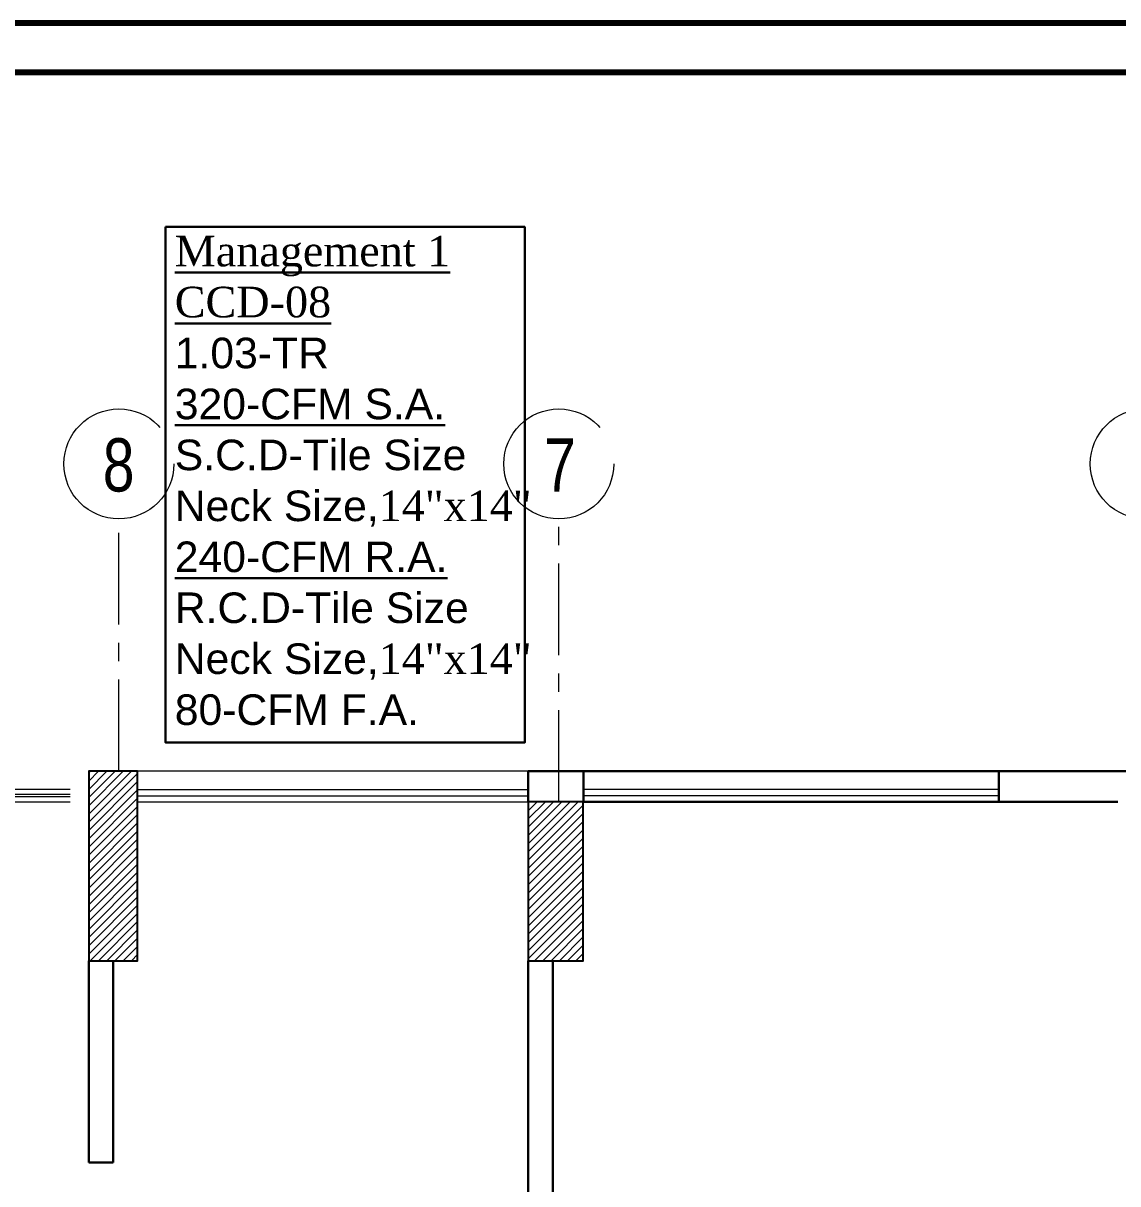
# Model space of a CAD drawing. Extents: x 847 to 949, y 444 to 823.
# Drawn here: x 883.81 to 892.77, y 579.04 to 588.53 of the extents above; entities that cross this region are included whole.
import ezdxf

# ---------------------------------------------------------------- set-up
doc = ezdxf.new("R2010")
doc.units = 0
doc.header["$MEASUREMENT"] = 0
doc.linetypes.add('CENTERX2', pattern=[4, 2.5, -0.5, 0.5, -0.5])
for name, color, linetype, lineweight in [('AC-TEXT', 15, 'CONTINUOUS', 30), ('axis', 1, 'CENTERX2', 5), ('Column', 6, 'CONTINUOUS', 25), ('Elevation', 150, 'CONTINUOUS', 18), ('hatch', 252, 'CONTINUOUS', 9), ('txt in circle', 11, 'CONTINUOUS', 13), ('UG-BORDER', 20, 'CONTINUOUS', 80), ('Wall', 5, 'CONTINUOUS', 30), ('WINDOW', 4, 'CONTINUOUS', 5)]:
    doc.layers.add(name, color=color, linetype=linetype, lineweight=lineweight)
doc.styles.add('AC', font='romans.shx', dxfattribs={"height": 0.2})
doc.styles.add('SOSA2', font='SOSA.shx', dxfattribs={"width": 0.8})
pattern_1 = [(45, (1093.753867, 245.040245), (-0.0336759605, 0.0336759605), [])]

# ---------------------------------------------------------------- blocks, each defined once
blk = doc.blocks.new('A$C11ED6BD5')
at = {"layer": 'axis', "color": 0, "ltscale": 0.3}
for p, q in [((-30.65, 22.2), (-30.65, 24.2638)), ((-27.05, 21.95), (-27.05, 24.2638))]:
    blk.add_line(p, q, dxfattribs=at)
at = {"layer": 'axis', "color": 0}
for centre in [(-30.65, 24.7138), (-27.05, 24.7138), (-22.25, 24.7138)]:
    blk.add_circle(centre, 0.45, dxfattribs=at)
at = {"layer": 'txt in circle', "color": 0, "ltscale": 0.01, "char_height": 0.4355, "attachment_point": 5, "style": 'SOSA2'}
for s, insert in [('8', (-30.6524, 24.7028)), ('7', (-27.0408, 24.7054))]:
    blk.add_mtext(s, dxfattribs=dict(at, insert=insert))

msp = doc.modelspace()

# ---------------------------------------------------------------- hatches: boundary and pattern name
at = {"layer": 'hatch'}
h = msp.add_hatch(dxfattribs=at)
h.set_pattern_fill('ANSI31', color=252, scale=0.015, style=0)
h.set_pattern_definition(pattern_1)
h.paths.add_polyline_path([(884.3496, 580.8623), (884.7496, 580.8623), (884.7496, 582.4123), (884.3496, 582.4123)])
h = msp.add_hatch(dxfattribs=at)
h.set_pattern_fill('ANSI31', color=252, scale=0.015, style=0)
h.set_pattern_definition(pattern_1)
h.paths.add_polyline_path([(887.9467, 580.8623), (888.3967, 580.8623), (888.3967, 582.1623), (887.9467, 582.1623)])

# ---------------------------------------------------------------- linework, layer by layer
at = {"layer": 'AC-TEXT', "color": 7, "linetype": 'Continuous'}
msp.add_lwpolyline([(884.979, 586.8643), (887.9187, 586.8643), (887.9187, 582.6475), (884.979, 582.6475)], close=True, dxfattribs=at)
at = {"layer": 'Column', "color": 252}
for points in [[(884.3496, 580.8623), (884.7496, 580.8623), (884.7496, 582.4123), (884.3496, 582.4123)], [(887.9467, 580.8623), (888.3967, 580.8623), (888.3967, 582.1623), (887.9467, 582.1623)]]:
    msp.add_lwpolyline(points, close=True, dxfattribs=at)
at = {"layer": 'Elevation', "color": 252, "linetype": 'Continuous'}
msp.add_line((887.9467, 582.4123), (884.7496, 582.4123), dxfattribs=at)
at = {"layer": 'UG-BORDER', "color": 7}
for p, q in [((943.351, 588.5307), (847.351, 588.5307)), ((942.9465, 588.1262), (847.7554, 588.1262))]:
    msp.add_line(p, q, dxfattribs=at)
at = {"layer": 'Wall', "color": 252, "linetype": 'Continuous'}
for p, q in [((887.9467, 582.4123), (893.2217, 582.4123)), ((887.9467, 582.1623), (887.9467, 582.4123)), ((888.3984, 582.1623), (888.3984, 582.4123)), ((891.7984, 582.1623), (891.7984, 582.4123)), ((888.3967, 582.1623), (892.7717, 582.1623)), ((884.5496, 579.2123), (884.3496, 579.2123))]:
    msp.add_line(p, q, dxfattribs=at)
for points in [[(884.3496, 579.2123), (884.3496, 580.8623)], [(884.5496, 579.2123), (884.5496, 580.8623)], [(887.9467, 578.1123), (887.9467, 580.8623)], [(888.1467, 573.9623), (888.1467, 580.8623)]]:
    msp.add_lwpolyline(points, dxfattribs=at)
at = {"layer": 'WINDOW', "color": 252, "linetype": 'Continuous'}
for p, q in [((884.1967, 582.2623), (882.2217, 582.2623)), ((884.1967, 582.2223), (882.2217, 582.2223)), ((884.1967, 582.2023), (882.2217, 582.2023)), ((879.9467, 582.1623), (884.1967, 582.1623))]:
    msp.add_line(p, q, dxfattribs=at)
at = {"layer": 'WINDOW', "color": 252}
for p, q in [((884.7496, 582.2623), (887.9467, 582.2623)), ((891.7984, 582.2623), (888.3984, 582.2623)), ((888.3984, 582.1623), (888.3984, 582.2623)), ((884.7496, 582.2123), (887.9467, 582.2123)), ((891.7984, 582.2123), (888.3984, 582.2123)), ((884.7496, 582.1623), (887.9467, 582.1623)), ((891.7984, 582.1623), (888.3984, 582.1623))]:
    msp.add_line(p, q, dxfattribs=at)

# ---------------------------------------------------------------- block references
at = {"layer": 'axis', "color": 252}
msp.add_blockref('A$C11ED6BD5', (915.2467, 560.2123), dxfattribs=at)

# ---------------------------------------------------------------- texts
at = {"layer": 'AC-TEXT', "color": 7, "linetype": 'Continuous', "insert": (885.0538, 586.792), "char_height": 0.25, "width": 6.186939, "attachment_point": 1, "style": 'AC'}
msp.add_mtext('\\A1;{\\fTimes New Roman|b0|i0|c0|p18;\\L\\C85;Management 1  \\PCCD-08\\P\\fArial|b0|i0|c0|p34;\\l\\C34;1.03-TR \\P\\pt0;\\L320-CFM S.A.\\l \\P\\ptz;S.C.D-Tile Size\\PNeck Size,\\fTimes New Roman|b0|i0|c0|p18;14"x14"\\P\\pt0;\\fArial|b0|i0|c0|p34;\\L240-CFM R.A.\\l \\P\\ptz;R.C.D-Tile Size\\PNeck Size,\\fTimes New Roman|b0|i0|c0|p18;14"x14"\\P\\fArial|b0|i0|c0|p34;80-CFM F.A.\\P\\P\\fTimes New Roman|b0|i0|c0|p18;  }', dxfattribs=at)

doc.saveas('drawing.dxf')
